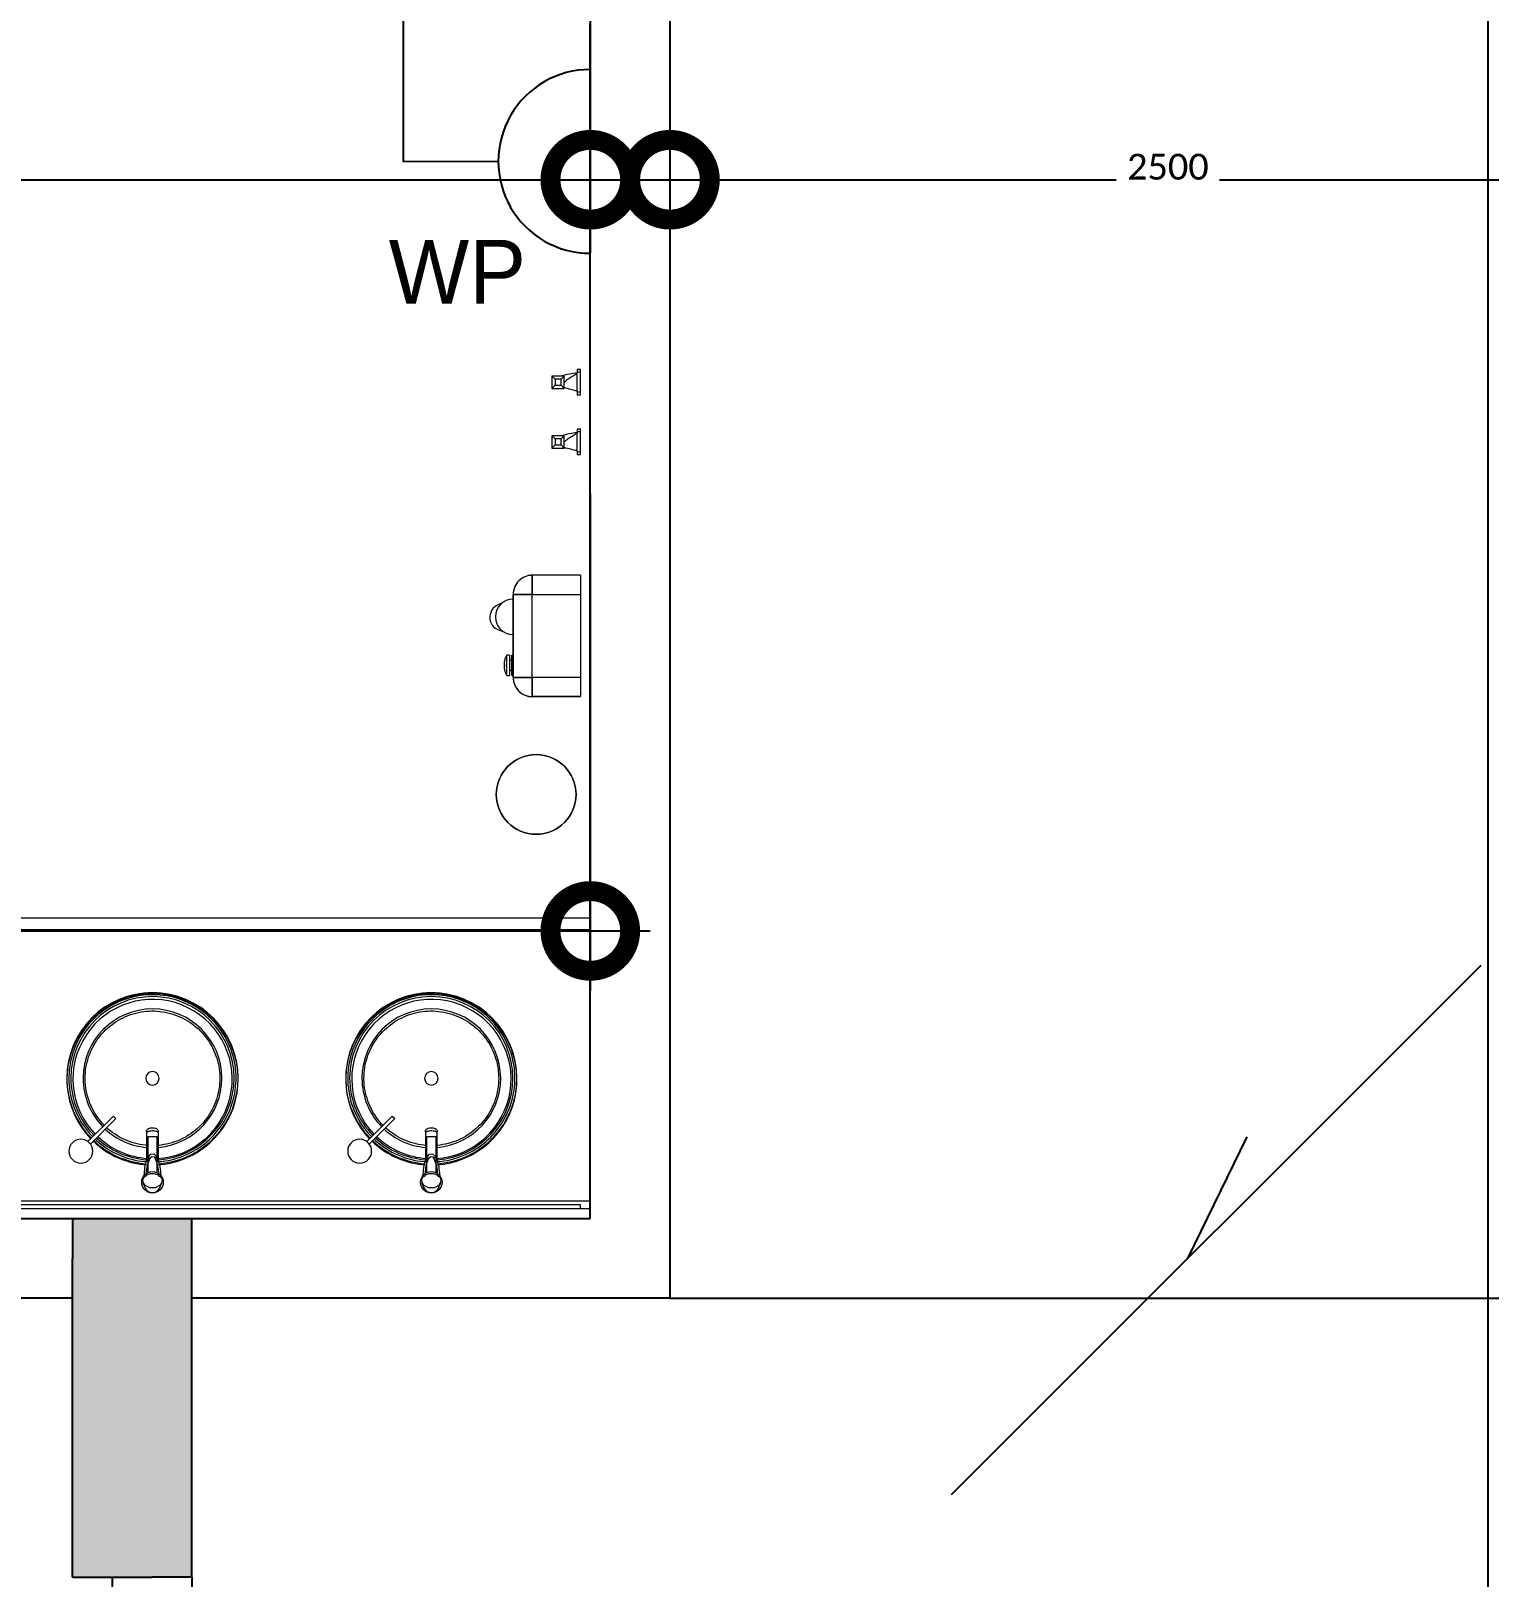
# Model space of a CAD drawing. Header units: metres. Extents: x 15.7 to 112.1, y 4.7 to 71.5.
# Drawn here: x 57.39 to 61.05, y 37.647 to 41.529 of the extents above; entities that cross this region are included whole.
import ezdxf

# ---------------------------------------------------------------- set-up
doc = ezdxf.new("R2010")
doc.units = ezdxf.units.M
doc.layers.get('0').update_dxf_attribs({"color": 3})
doc.layers.add('00', color=252, linetype='Continuous')
doc.layers.add('E-SOCKET', color=3, linetype='Continuous')
for name, color, linetype, lineweight in [('A-BERG', 1, 'Continuous', 9), ('A-DIM', 7, 'Continuous', 5), ('A-EQPM', 6, 'Continuous', 9), ('A-FIXT', 1, 'Continuous', 9), ('A-FURN', 1, 'Continuous', 9), ('M-EQPT', 1, 'Continuous', 9)]:
    doc.layers.add(name, color=color, linetype=linetype, lineweight=lineweight)
doc.styles.add('Calibri', font='calibri.ttf', dxfattribs={"height": 0.212639})
doc.dimstyles.new('ECG_Dimn-Detl-100', dxfattribs={"dimscale": 0.3048, "dimtxt": 0.25, "dimasz": 1.312336, "dimexe": 0.492126, "dimexo": 0.0625, "dimgap": 0, "dimtad": 1, "dimdec": 0, "dimlfac": 1000, "dimzin": 0, "dimdsep": 46, "dimtxsty": 'Calibri', "dimblk1": 'DOTSMALL', "dimblk2": 'DOTSMALL', "dimsah": 1, "dimcen": 0.09, "dimdle": 0.492126, "dimazin": 0, "dimtfac": 1, "dimtdec": 4, "dimtix": 1, "dimtmove": 0, "dimatfit": 3, "dimfxl": 0.492126, "dimfxlon": 1, "dimtvp": 1, "dimtolj": 1, "dimtzin": 0, "dimarcsym": 2})
doc.dimstyles.new('ECG_Dimn-Detl-100_1', dxfattribs={"dimscale": 0.3048, "dimtxt": 0.25, "dimasz": 1.312336, "dimexe": 0.492126, "dimexo": 0.0625, "dimgap": 0, "dimtad": 1, "dimdec": 0, "dimlfac": 1000, "dimzin": 0, "dimdsep": 46, "dimtxsty": 'Calibri', "dimblk1": 'DOTSMALL', "dimblk2": 'DOTSMALL', "dimsah": 1, "dimcen": 0.09, "dimdle": 0.492126, "dimazin": 0, "dimtfac": 1, "dimtdec": 4, "dimtix": 1, "dimtmove": 2, "dimatfit": 3, "dimfxl": 0.492126, "dimfxlon": 1, "dimtvp": 1, "dimtolj": 1, "dimtzin": 0, "dimarcsym": 2})

# ---------------------------------------------------------------- blocks, each defined once
blk = doc.blocks.new('ECG_Sink with Soap Dispenser - H- HAND RINSE SET-V53-GROUND FLOOR PLAN')
at = {"layer": 'A-FIXT'}
for p, q in [((0.1109, 0.3433), (0.1109, 0.3383)), ((0.1112, 0.3415), (0.1109, 0.3433)), ((0.1109, 0.3383), (0.1109, 0.2669)), ((0.1139, 0.3289), (0.1139, 0.2391)), ((0.1379, 0.3289), (0.1139, 0.3289)), ((0.1379, 0.2391), (0.1379, 0.3289)), ((0.1409, 0.3433), (0.1406, 0.3415)), ((0.1409, 0.3383), (0.1409, 0.3433)), ((0.1409, 0.2669), (0.1409, 0.3383)), ((0.1202, 0.2765), (0.1201, 0.2769)), ((0.1315, 0.2767), (0.1316, 0.2771)), ((0.1109, 0.233), (0.1108, 0.234)), ((0.1109, 0.2469), (0.1109, 0.2421)), ((0.1109, 0.2344), (0.1109, 0.2331)), ((0.1409, 0.2331), (0.1409, 0.2344)), ((0.141, 0.234), (0.141, 0.233)), ((0.1021, 0.2132), (0.1075, 0.2009)), ((0.1443, 0.2009), (0.1497, 0.2132))]:
    blk.add_line(p, q, dxfattribs=at)
at = {"layer": 'A-FIXT', "flags": 128}
for points in [[(0.3358, 0.4759), (0.3356, 0.4843), (0.3351, 0.4927), (0.3343, 0.501), (0.3331, 0.5093), (0.3316, 0.5176), (0.3298, 0.5258), (0.3276, 0.5339), (0.3251, 0.5419), (0.3223, 0.5498), (0.3192, 0.5576), (0.3158, 0.5653), (0.3121, 0.5728), (0.308, 0.5802), (0.3037, 0.5874), (0.2991, 0.5944), (0.2942, 0.6012), (0.2891, 0.6079), (0.2837, 0.6143), (0.278, 0.6205), (0.2721, 0.6264), (0.266, 0.6322), (0.2596, 0.6376), (0.253, 0.6429), (0.2463, 0.6478), (0.2393, 0.6525), (0.2321, 0.6569), (0.2248, 0.661), (0.2173, 0.6648), (0.2097, 0.6683), (0.202, 0.6715), (0.1941, 0.6744), (0.1861, 0.6769), (0.178, 0.6792), (0.1698, 0.6811), (0.1616, 0.6827), (0.1533, 0.684), (0.1449, 0.6849), (0.1366, 0.6855), (0.1282, 0.6857), (0.1198, 0.6857), (0.1114, 0.6853), (0.103, 0.6845), (0.0947, 0.6834), (0.0864, 0.682), (0.0782, 0.6803), (0.0701, 0.6782), (0.0621, 0.6758), (0.0541, 0.6731), (0.0463, 0.6701), (0.0386, 0.6667), (0.031, 0.6631), (0.0236, 0.6591), (0.0164, 0.6549), (0.0093, 0.6504), (0.0024, 0.6456), (-0.0043, 0.6405), (-0.0108, 0.6352), (-0.017, 0.6296), (-0.023, 0.6237), (-0.0288, 0.6177), (-0.0344, 0.6114), (-0.0397, 0.6048), (-0.0447, 0.5981), (-0.0494, 0.5912), (-0.0539, 0.5841), (-0.0581, 0.5768), (-0.062, 0.5694), (-0.0656, 0.5618), (-0.0689, 0.5541), (-0.0718, 0.5462), (-0.0745, 0.5382), (-0.0768, 0.5302), (-0.0788, 0.522), (-0.0805, 0.5138), (-0.0818, 0.5055), (-0.0829, 0.4972), (-0.0835, 0.4888), (-0.0839, 0.4804), (-0.0839, 0.4759)], [(-0.0431, 0.4759), (-0.043, 0.4827), (-0.0426, 0.4894), (-0.0419, 0.4961), (-0.041, 0.5028), (-0.0398, 0.5095), (-0.0383, 0.5161), (-0.0366, 0.5226), (-0.0346, 0.5291), (-0.0323, 0.5355), (-0.0298, 0.5417), (-0.027, 0.5479), (-0.024, 0.554), (-0.0208, 0.5599), (-0.0173, 0.5657), (-0.0136, 0.5714), (-0.0097, 0.5769), (-0.0055, 0.5822), (-0.0012, 0.5874), (0.0034, 0.5924), (0.0081, 0.5972), (0.0131, 0.6018), (0.0182, 0.6062), (0.0235, 0.6104), (0.029, 0.6144), (0.0346, 0.6182), (0.0403, 0.6217), (0.0462, 0.625), (0.0523, 0.6281), (0.0584, 0.6309), (0.0647, 0.6335), (0.071, 0.6358), (0.0774, 0.6379), (0.084, 0.6397), (0.0905, 0.6412), (0.0972, 0.6425), (0.1039, 0.6435), (0.1106, 0.6443), (0.1173, 0.6447), (0.1241, 0.645), (0.1308, 0.6449), (0.1376, 0.6446), (0.1443, 0.644), (0.151, 0.6431), (0.1577, 0.6419), (0.1643, 0.6405), (0.1709, 0.6389), (0.1774, 0.6369), (0.1838, 0.6348), (0.1901, 0.6323), (0.1963, 0.6296), (0.2024, 0.6267), (0.2083, 0.6235), (0.2142, 0.6201), (0.2199, 0.6165), (0.2254, 0.6126), (0.2308, 0.6085), (0.236, 0.6042), (0.2411, 0.5997), (0.2459, 0.595), (0.2506, 0.5901), (0.255, 0.585), (0.2593, 0.5798), (0.2634, 0.5743), (0.2672, 0.5688), (0.2708, 0.5631), (0.2741, 0.5572), (0.2773, 0.5512), (0.2802, 0.5451), (0.2828, 0.5389), (0.2852, 0.5325), (0.2873, 0.5261), (0.2892, 0.5196), (0.2908, 0.5131), (0.2922, 0.5064), (0.2933, 0.4998), (0.2941, 0.493), (0.2947, 0.4863), (0.2949, 0.4796), (0.295, 0.4759)], [(-0.0839, 0.4759), (-0.0838, 0.4675), (-0.0833, 0.4591), (-0.0824, 0.4508), (-0.0813, 0.4425), (-0.0798, 0.4342), (-0.0779, 0.426), (-0.0758, 0.4179), (-0.0733, 0.4099), (-0.0705, 0.402), (-0.0674, 0.3942), (-0.064, 0.3865), (-0.0602, 0.379), (-0.0562, 0.3716), (-0.0519, 0.3644), (-0.0473, 0.3574), (-0.0424, 0.3506), (-0.0373, 0.3439), (-0.0319, 0.3375), (-0.0262, 0.3313), (-0.0238, 0.3289)], [(0.0053, 0.3575), (0.0012, 0.3617), (-0.0032, 0.3668), (-0.0075, 0.372), (-0.0115, 0.3775), (-0.0154, 0.383), (-0.019, 0.3887), (-0.0223, 0.3946), (-0.0255, 0.4006), (-0.0283, 0.4067), (-0.031, 0.4129), (-0.0334, 0.4193), (-0.0355, 0.4257), (-0.0374, 0.4322), (-0.039, 0.4387), (-0.0404, 0.4454), (-0.0415, 0.452), (-0.0423, 0.4588), (-0.0428, 0.4655), (-0.0431, 0.4722), (-0.0431, 0.4759)], [(0.1409, 0.2666), (0.1488, 0.2673), (0.1571, 0.2684), (0.1654, 0.2698), (0.1736, 0.2715), (0.1817, 0.2736), (0.1898, 0.276), (0.1977, 0.2787), (0.2055, 0.2817), (0.2132, 0.2851), (0.2208, 0.2887), (0.2282, 0.2927), (0.2355, 0.2969), (0.2425, 0.3014), (0.2494, 0.3062), (0.2561, 0.3113), (0.2626, 0.3166), (0.2688, 0.3222), (0.2749, 0.3281), (0.2807, 0.3341), (0.2862, 0.3404), (0.2915, 0.347), (0.2965, 0.3537), (0.3013, 0.3606), (0.3057, 0.3677), (0.3099, 0.375), (0.3138, 0.3824), (0.3174, 0.39), (0.3207, 0.3977), (0.3236, 0.4056), (0.3263, 0.4136), (0.3286, 0.4216), (0.3306, 0.4298), (0.3323, 0.438), (0.3337, 0.4463), (0.3347, 0.4546), (0.3354, 0.463), (0.3357, 0.4714), (0.3358, 0.4759)], [(0.295, 0.4759), (0.2948, 0.4691), (0.2944, 0.4624), (0.2938, 0.4557), (0.2928, 0.449), (0.2916, 0.4423), (0.2901, 0.4357), (0.2884, 0.4292), (0.2864, 0.4227), (0.2841, 0.4163), (0.2816, 0.4101), (0.2789, 0.4039), (0.2759, 0.3978), (0.2726, 0.3919), (0.2692, 0.3861), (0.2654, 0.3804), (0.2615, 0.3749), (0.2574, 0.3696), (0.253, 0.3644), (0.2485, 0.3594), (0.2437, 0.3546), (0.2388, 0.35), (0.2336, 0.3456), (0.2283, 0.3414), (0.2229, 0.3374), (0.2173, 0.3336), (0.2115, 0.3301), (0.2056, 0.3268), (0.1996, 0.3237), (0.1934, 0.3209), (0.1872, 0.3183), (0.1808, 0.316), (0.1744, 0.3139), (0.1679, 0.3121), (0.1613, 0.3106), (0.1546, 0.3093), (0.148, 0.3083), (0.1412, 0.3075)], [(0.1111, 0.3075), (0.1075, 0.3078), (0.1008, 0.3087), (0.0941, 0.3099), (0.0875, 0.3113), (0.0809, 0.3129), (0.0745, 0.3149), (0.0681, 0.317), (0.0618, 0.3195), (0.0556, 0.3222), (0.0495, 0.3251), (0.0435, 0.3283), (0.0377, 0.3317), (0.032, 0.3353), (0.0264, 0.3392), (0.021, 0.3433), (0.0158, 0.3476), (0.0108, 0.3521)], [(0.1109, 0.3433), (0.1112, 0.3451), (0.1122, 0.3468), (0.1138, 0.3484), (0.1159, 0.3497), (0.1184, 0.3508), (0.1213, 0.3515), (0.1243, 0.3519), (0.1275, 0.3519), (0.1305, 0.3515), (0.1334, 0.3508), (0.1359, 0.3497), (0.138, 0.3484), (0.1396, 0.3468), (0.1406, 0.3451), (0.1409, 0.3433)], [(-0.0172, 0.3224), (-0.0142, 0.3196), (-0.0078, 0.3142), (-0.0012, 0.3089), (0.0056, 0.304), (0.0125, 0.2993), (0.0197, 0.2949), (0.027, 0.2908), (0.0345, 0.287), (0.0421, 0.2835), (0.0499, 0.2803), (0.0578, 0.2774), (0.0657, 0.2749), (0.0738, 0.2726), (0.082, 0.2707), (0.0902, 0.2691), (0.0985, 0.2678), (0.1069, 0.2669), (0.1109, 0.2666)], [(0.1147, 0.2788), (0.1128, 0.2743), (0.1111, 0.2698), (0.1095, 0.2652), (0.1082, 0.2606), (0.1071, 0.2559), (0.1063, 0.2512), (0.1056, 0.2465), (0.1051, 0.2417), (0.1049, 0.237), (0.1048, 0.234)], [(0.1108, 0.234), (0.111, 0.2385), (0.1113, 0.243), (0.1118, 0.2475), (0.1125, 0.252), (0.1134, 0.2564), (0.1145, 0.2608), (0.1158, 0.2651), (0.1173, 0.2695), (0.119, 0.2737), (0.1202, 0.2763)], [(0.1372, 0.2786), (0.1301, 0.2852), (0.1198, 0.2844), (0.1147, 0.2788)], [(0.1167, 0.2791), (0.116, 0.2792), (0.1155, 0.2792), (0.115, 0.2791), (0.1147, 0.2789), (0.1147, 0.2785)], [(0.1147, 0.2785), (0.1147, 0.2781), (0.115, 0.2777), (0.1155, 0.2772), (0.116, 0.2768), (0.1167, 0.2764), (0.1174, 0.2761), (0.1182, 0.2759), (0.1188, 0.2758), (0.1194, 0.2758), (0.1198, 0.276)], [(0.1202, 0.2763), (0.1243, 0.2797), (0.1301, 0.2785), (0.1316, 0.2764)], [(0.1316, 0.2764), (0.1334, 0.2722), (0.1351, 0.2679), (0.1365, 0.2636), (0.1377, 0.2592), (0.1388, 0.2548), (0.1396, 0.2504), (0.1403, 0.2459), (0.1407, 0.2414), (0.1409, 0.2369), (0.141, 0.234)], [(0.1372, 0.2784), (0.1371, 0.278), (0.1368, 0.2776), (0.1364, 0.2771), (0.1358, 0.2767), (0.1351, 0.2764), (0.1344, 0.2761), (0.1337, 0.2759), (0.133, 0.2759), (0.1324, 0.2759), (0.1319, 0.2761)], [(0.1351, 0.2791), (0.1358, 0.2792), (0.1364, 0.2791), (0.1368, 0.279), (0.1371, 0.2787), (0.1372, 0.2784)], [(0.147, 0.234), (0.1469, 0.2388), (0.1465, 0.2436), (0.146, 0.2483), (0.1452, 0.2531), (0.1443, 0.2577), (0.1431, 0.2624), (0.1417, 0.267), (0.1401, 0.2716), (0.1383, 0.2761), (0.1372, 0.2787)], [(0.1048, 0.234), (0.105, 0.2293), (0.105, 0.2282)], [(0.1413, 0.2329), (0.1314, 0.2363), (0.1205, 0.2363), (0.1105, 0.2329)], [(0.1468, 0.2282), (0.147, 0.233), (0.147, 0.234)], [(0.1066, 0.2302), (0.1024, 0.2249), (0.1009, 0.2188)], [(0.1009, 0.2188), (0.1057, 0.2082), (0.1182, 0.2016), (0.1336, 0.2016), (0.1461, 0.2082), (0.1509, 0.2188)], [(0.1509, 0.2188), (0.1494, 0.225), (0.1453, 0.2302)]]:
    blk.add_lwpolyline(points, dxfattribs=at)
at = {"layer": 'A-FIXT'}
blk.add_circle((0.1259, 0.2149), 0.027, dxfattribs=at)
for centre, radius, start, end in [((0.1259, 0.4759), 0.215, 360, 180), ((0.1259, 0.4732), 0.215, 273.1996, 223.8806), ((0.1259, 0.4759), 0.205, 360, 180), ((0.1261, 0.474), 0.2, 273.395, 223.7966), ((0.1259, 0.4759), 0.1741, 360, 180), ((0.1259, 0.4759), 0.1741, 0, 180), ((0.1259, 0.4759), 0.215, 180, 224.4833), ((0.1259, 0.4759), 0.205, 180, 224.4677), ((0.1259, 0.4759), 0.1741, 180, 224.3904), ((0.1259, 0.4759), 0.1741, 180, 224.3904), ((0.1259, 0.4758), 0.0168, 90, 270), ((0.1259, 0.4758), 0.0168, 270, 90), ((0.1259, 0.4759), 0.205, 274.193, 360), ((0.1259, 0.4759), 0.1741, 274.9944, 360), ((0.1259, 0.4759), 0.1741, 274.9944, 360), ((0.1259, 0.4759), 0.215, 274.3633, 360), ((0.1259, 0.4732), 0.215, 226.2792, 266.8004), ((0.1259, 0.4759), 0.215, 226.7205, 265.7381), ((0.1259, 0.4759), 0.205, 226.7936, 265.8367), ((0.1265, 0.4745), 0.2, 226.3752, 266.3808), ((0.1259, 0.4759), 0.1741, 227.0757, 265.0557), ((0.1259, 0.4759), 0.1741, 227.0757, 265.0557), ((0.1259, 0.2088), 0.02, 194.9661, 346.6223)]:
    blk.add_arc(centre, radius, start, end, dxfattribs=at)
for points, knots in [([(0.1409, 0.3383), (0.1409, 0.3387), (0.1407, 0.3394), (0.1397, 0.3405), (0.1381, 0.3415), (0.1353, 0.3427), (0.1307, 0.3436), (0.1246, 0.3439), (0.1189, 0.3433), (0.1153, 0.3422), (0.1133, 0.3413), (0.1124, 0.3407), (0.1117, 0.3401), (0.1111, 0.3393), (0.1109, 0.3386), (0.1109, 0.3383)], [0, 0, 0, 0, 0.066667, 0.133333, 0.2, 0.266667, 0.4, 0.533333, 0.65, 0.766667, 0.825, 0.854167, 0.883333, 0.941667, 1, 1, 1, 1]), ([(0.1105, 0.2329), (0.1104, 0.2327), (0.1103, 0.2322), (0.1102, 0.2318), (0.11, 0.2315), (0.1099, 0.2313), (0.1099, 0.2311), (0.1097, 0.2309), (0.1096, 0.2307), (0.1095, 0.2305), (0.1094, 0.2304), (0.1092, 0.2302), (0.1091, 0.23), (0.1089, 0.2299), (0.1087, 0.2298), (0.1085, 0.2296), (0.1083, 0.2296), (0.1081, 0.2295), (0.1079, 0.2295), (0.1076, 0.2295), (0.1072, 0.2296), (0.1069, 0.2298), (0.1067, 0.23), (0.1066, 0.2302)], [0, 0, 0, 0, 0.142857, 0.214286, 0.25, 0.285714, 0.321429, 0.357143, 0.392857, 0.428571, 0.464286, 0.5, 0.535714, 0.571429, 0.607143, 0.642857, 0.678571, 0.714286, 0.75, 0.785714, 0.857143, 0.928571, 1, 1, 1, 1]), ([(0.1453, 0.2302), (0.1452, 0.23), (0.1449, 0.2298), (0.1446, 0.2296), (0.1442, 0.2295), (0.1439, 0.2295), (0.1437, 0.2295), (0.1435, 0.2296), (0.1433, 0.2296), (0.1431, 0.2297), (0.1429, 0.2299), (0.1428, 0.23), (0.1426, 0.2302), (0.1424, 0.2304), (0.1423, 0.2305), (0.1422, 0.2307), (0.1421, 0.2309), (0.142, 0.2311), (0.1419, 0.2313), (0.1418, 0.2315), (0.1417, 0.2318), (0.1415, 0.2322), (0.1414, 0.2327), (0.1413, 0.2329)], [0, 0, 0, 0, 0.071429, 0.142857, 0.214286, 0.25, 0.285714, 0.321429, 0.357143, 0.392857, 0.419643, 0.446429, 0.5, 0.535714, 0.571429, 0.607143, 0.642857, 0.678571, 0.714286, 0.75, 0.785714, 0.857143, 1, 1, 1, 1])]:
    blk.add_open_spline(points, degree=3, knots=knots, dxfattribs=at)
blk = doc.blocks.new('Soap Dispenser1 - G-Soap Dispenser 2-2485012-GROUND FLOOR PLAN')
at = {"layer": 'A-FURN'}
for p, q in [((0.0277, 0.3784), (-0.0362, 0.3146)), ((-0.0298, 0.3082), (0.0341, 0.3721)), ((0.0277, 0.3784), (0.0341, 0.3721))]:
    blk.add_line(p, q, dxfattribs=at)
for start, end in [(360, 180), (180, 360)]:
    blk.add_arc((-0.054, 0.2904), 0.03, start, end, dxfattribs=at)
blk.add_open_spline([(-0.0344, 0.3131), (-0.0346, 0.3133), (-0.035, 0.3136), (-0.0355, 0.314), (-0.036, 0.3144), (-0.0362, 0.3145), (-0.0362, 0.3146)], degree=3, knots=[0.6666667, 0.6666667, 0.6666667, 0.6666667, 0.7222222, 0.7916667, 0.8611111, 1, 1, 1, 1], dxfattribs=at)
blk.add_open_spline([(-0.0298, 0.3082), (-0.0298, 0.3082), (-0.0299, 0.3082), (-0.03, 0.3084), (-0.0302, 0.3087), (-0.0305, 0.309), (-0.0308, 0.3095), (-0.0311, 0.3098), (-0.0312, 0.31)], degree=3, dxfattribs=at)
blk = doc.blocks.new('ECG_Sink with Soap Dispenser - H- HAND RINSE SET-V54-GROUND FLOOR PLAN')
at = {"layer": 'A-FIXT'}
for p, q in [((0.1109, 0.3433), (0.1109, 0.3383)), ((0.1112, 0.3415), (0.1109, 0.3433)), ((0.1109, 0.3383), (0.1109, 0.2669)), ((0.1139, 0.3289), (0.1139, 0.2391)), ((0.1379, 0.3289), (0.1139, 0.3289)), ((0.1379, 0.2391), (0.1379, 0.3289)), ((0.1409, 0.3433), (0.1406, 0.3415)), ((0.1409, 0.3383), (0.1409, 0.3433)), ((0.1409, 0.2669), (0.1409, 0.3383)), ((0.1202, 0.2765), (0.1201, 0.2769)), ((0.1315, 0.2767), (0.1316, 0.2771)), ((0.1109, 0.233), (0.1108, 0.234)), ((0.1109, 0.2469), (0.1109, 0.2421)), ((0.1109, 0.2344), (0.1109, 0.2331)), ((0.1409, 0.2331), (0.1409, 0.2344)), ((0.141, 0.234), (0.141, 0.233)), ((0.1021, 0.2132), (0.1075, 0.2009)), ((0.1443, 0.2009), (0.1497, 0.2132))]:
    blk.add_line(p, q, dxfattribs=at)
at = {"layer": 'A-FIXT', "flags": 128}
for points in [[(0.3358, 0.4759), (0.3356, 0.4843), (0.3351, 0.4927), (0.3343, 0.501), (0.3331, 0.5093), (0.3316, 0.5176), (0.3298, 0.5258), (0.3276, 0.5339), (0.3251, 0.5419), (0.3223, 0.5498), (0.3192, 0.5576), (0.3158, 0.5653), (0.3121, 0.5728), (0.308, 0.5802), (0.3037, 0.5874), (0.2991, 0.5944), (0.2942, 0.6012), (0.2891, 0.6079), (0.2837, 0.6143), (0.278, 0.6205), (0.2721, 0.6264), (0.266, 0.6322), (0.2596, 0.6376), (0.253, 0.6429), (0.2463, 0.6478), (0.2393, 0.6525), (0.2321, 0.6569), (0.2248, 0.661), (0.2173, 0.6648), (0.2097, 0.6683), (0.202, 0.6715), (0.1941, 0.6744), (0.1861, 0.6769), (0.178, 0.6792), (0.1698, 0.6811), (0.1616, 0.6827), (0.1533, 0.684), (0.1449, 0.6849), (0.1366, 0.6855), (0.1282, 0.6857), (0.1198, 0.6857), (0.1114, 0.6853), (0.103, 0.6845), (0.0947, 0.6834), (0.0864, 0.682), (0.0782, 0.6803), (0.0701, 0.6782), (0.0621, 0.6758), (0.0541, 0.6731), (0.0463, 0.6701), (0.0386, 0.6667), (0.031, 0.6631), (0.0236, 0.6591), (0.0164, 0.6549), (0.0093, 0.6504), (0.0024, 0.6456), (-0.0043, 0.6405), (-0.0108, 0.6352), (-0.017, 0.6296), (-0.023, 0.6237), (-0.0288, 0.6177), (-0.0344, 0.6114), (-0.0397, 0.6048), (-0.0447, 0.5981), (-0.0494, 0.5912), (-0.0539, 0.5841), (-0.0581, 0.5768), (-0.062, 0.5694), (-0.0656, 0.5618), (-0.0689, 0.5541), (-0.0718, 0.5462), (-0.0745, 0.5382), (-0.0768, 0.5302), (-0.0788, 0.522), (-0.0805, 0.5138), (-0.0818, 0.5055), (-0.0829, 0.4972), (-0.0835, 0.4888), (-0.0839, 0.4804), (-0.0839, 0.4759)], [(-0.0431, 0.4759), (-0.043, 0.4827), (-0.0426, 0.4894), (-0.0419, 0.4961), (-0.041, 0.5028), (-0.0398, 0.5095), (-0.0383, 0.5161), (-0.0366, 0.5226), (-0.0346, 0.5291), (-0.0323, 0.5355), (-0.0298, 0.5417), (-0.027, 0.5479), (-0.024, 0.554), (-0.0208, 0.5599), (-0.0173, 0.5657), (-0.0136, 0.5714), (-0.0097, 0.5769), (-0.0055, 0.5822), (-0.0012, 0.5874), (0.0034, 0.5924), (0.0081, 0.5972), (0.0131, 0.6018), (0.0182, 0.6062), (0.0235, 0.6104), (0.029, 0.6144), (0.0346, 0.6182), (0.0403, 0.6217), (0.0462, 0.625), (0.0523, 0.6281), (0.0584, 0.6309), (0.0647, 0.6335), (0.071, 0.6358), (0.0774, 0.6379), (0.084, 0.6397), (0.0905, 0.6412), (0.0972, 0.6425), (0.1039, 0.6435), (0.1106, 0.6443), (0.1173, 0.6447), (0.1241, 0.645), (0.1308, 0.6449), (0.1376, 0.6446), (0.1443, 0.644), (0.151, 0.6431), (0.1577, 0.6419), (0.1643, 0.6405), (0.1709, 0.6389), (0.1774, 0.6369), (0.1838, 0.6348), (0.1901, 0.6323), (0.1963, 0.6296), (0.2024, 0.6267), (0.2083, 0.6235), (0.2142, 0.6201), (0.2199, 0.6165), (0.2254, 0.6126), (0.2308, 0.6085), (0.236, 0.6042), (0.2411, 0.5997), (0.2459, 0.595), (0.2506, 0.5901), (0.255, 0.585), (0.2593, 0.5798), (0.2634, 0.5743), (0.2672, 0.5688), (0.2708, 0.5631), (0.2741, 0.5572), (0.2773, 0.5512), (0.2802, 0.5451), (0.2828, 0.5389), (0.2852, 0.5325), (0.2873, 0.5261), (0.2892, 0.5196), (0.2908, 0.5131), (0.2922, 0.5064), (0.2933, 0.4998), (0.2941, 0.493), (0.2947, 0.4863), (0.2949, 0.4796), (0.295, 0.4759)], [(-0.0839, 0.4759), (-0.0838, 0.4675), (-0.0833, 0.4591), (-0.0824, 0.4508), (-0.0813, 0.4425), (-0.0798, 0.4342), (-0.0779, 0.426), (-0.0758, 0.4179), (-0.0733, 0.4099), (-0.0705, 0.402), (-0.0674, 0.3942), (-0.064, 0.3865), (-0.0602, 0.379), (-0.0562, 0.3716), (-0.0519, 0.3644), (-0.0473, 0.3574), (-0.0424, 0.3506), (-0.0373, 0.3439), (-0.0319, 0.3375), (-0.0262, 0.3313), (-0.0238, 0.3289)], [(0.0053, 0.3575), (0.0012, 0.3617), (-0.0032, 0.3668), (-0.0075, 0.372), (-0.0115, 0.3775), (-0.0154, 0.383), (-0.019, 0.3887), (-0.0223, 0.3946), (-0.0255, 0.4006), (-0.0283, 0.4067), (-0.031, 0.4129), (-0.0334, 0.4193), (-0.0355, 0.4257), (-0.0374, 0.4322), (-0.039, 0.4387), (-0.0404, 0.4454), (-0.0415, 0.452), (-0.0423, 0.4588), (-0.0428, 0.4655), (-0.0431, 0.4722), (-0.0431, 0.4759)], [(0.1409, 0.2666), (0.1488, 0.2673), (0.1571, 0.2684), (0.1654, 0.2698), (0.1736, 0.2715), (0.1817, 0.2736), (0.1898, 0.276), (0.1977, 0.2787), (0.2055, 0.2817), (0.2132, 0.2851), (0.2208, 0.2887), (0.2282, 0.2927), (0.2355, 0.2969), (0.2425, 0.3014), (0.2494, 0.3062), (0.2561, 0.3113), (0.2626, 0.3166), (0.2688, 0.3222), (0.2749, 0.3281), (0.2807, 0.3341), (0.2862, 0.3404), (0.2915, 0.347), (0.2965, 0.3537), (0.3013, 0.3606), (0.3057, 0.3677), (0.3099, 0.375), (0.3138, 0.3824), (0.3174, 0.39), (0.3207, 0.3977), (0.3236, 0.4056), (0.3263, 0.4136), (0.3286, 0.4216), (0.3306, 0.4298), (0.3323, 0.438), (0.3337, 0.4463), (0.3347, 0.4546), (0.3354, 0.463), (0.3357, 0.4714), (0.3358, 0.4759)], [(0.295, 0.4759), (0.2948, 0.4691), (0.2944, 0.4624), (0.2938, 0.4557), (0.2928, 0.449), (0.2916, 0.4423), (0.2901, 0.4357), (0.2884, 0.4292), (0.2864, 0.4227), (0.2841, 0.4163), (0.2816, 0.4101), (0.2789, 0.4039), (0.2759, 0.3978), (0.2726, 0.3919), (0.2692, 0.3861), (0.2654, 0.3804), (0.2615, 0.3749), (0.2574, 0.3696), (0.253, 0.3644), (0.2485, 0.3594), (0.2437, 0.3546), (0.2388, 0.35), (0.2336, 0.3456), (0.2283, 0.3414), (0.2229, 0.3374), (0.2173, 0.3336), (0.2115, 0.3301), (0.2056, 0.3268), (0.1996, 0.3237), (0.1934, 0.3209), (0.1872, 0.3183), (0.1808, 0.316), (0.1744, 0.3139), (0.1679, 0.3121), (0.1613, 0.3106), (0.1546, 0.3093), (0.148, 0.3083), (0.1412, 0.3075)], [(0.1111, 0.3075), (0.1075, 0.3078), (0.1008, 0.3087), (0.0941, 0.3099), (0.0875, 0.3113), (0.0809, 0.3129), (0.0745, 0.3149), (0.0681, 0.317), (0.0618, 0.3195), (0.0556, 0.3222), (0.0495, 0.3251), (0.0435, 0.3283), (0.0377, 0.3317), (0.032, 0.3353), (0.0264, 0.3392), (0.021, 0.3433), (0.0158, 0.3476), (0.0113, 0.3516)], [(0.1109, 0.3433), (0.1112, 0.3451), (0.1122, 0.3468), (0.1138, 0.3484), (0.1159, 0.3497), (0.1184, 0.3508), (0.1213, 0.3515), (0.1243, 0.3519), (0.1275, 0.3519), (0.1305, 0.3515), (0.1334, 0.3508), (0.1359, 0.3497), (0.138, 0.3484), (0.1396, 0.3468), (0.1406, 0.3451), (0.1409, 0.3433)], [(-0.0179, 0.3231), (-0.0142, 0.3196), (-0.0078, 0.3142), (-0.0012, 0.3089), (0.0056, 0.304), (0.0125, 0.2993), (0.0197, 0.2949), (0.027, 0.2908), (0.0345, 0.287), (0.0421, 0.2835), (0.0499, 0.2803), (0.0578, 0.2774), (0.0657, 0.2749), (0.0738, 0.2726), (0.082, 0.2707), (0.0902, 0.2691), (0.0985, 0.2678), (0.1069, 0.2669), (0.1109, 0.2666)], [(0.1147, 0.2788), (0.1128, 0.2743), (0.1111, 0.2698), (0.1095, 0.2652), (0.1082, 0.2606), (0.1071, 0.2559), (0.1063, 0.2512), (0.1056, 0.2465), (0.1051, 0.2417), (0.1049, 0.237), (0.1048, 0.234)], [(0.1108, 0.234), (0.111, 0.2385), (0.1113, 0.243), (0.1118, 0.2475), (0.1125, 0.252), (0.1134, 0.2564), (0.1145, 0.2608), (0.1158, 0.2651), (0.1173, 0.2695), (0.119, 0.2737), (0.1202, 0.2763)], [(0.1372, 0.2786), (0.1301, 0.2852), (0.1198, 0.2844), (0.1147, 0.2788)], [(0.1167, 0.2791), (0.116, 0.2792), (0.1155, 0.2792), (0.115, 0.2791), (0.1147, 0.2789), (0.1147, 0.2785)], [(0.1147, 0.2785), (0.1147, 0.2781), (0.115, 0.2777), (0.1155, 0.2772), (0.116, 0.2768), (0.1167, 0.2764), (0.1174, 0.2761), (0.1182, 0.2759), (0.1188, 0.2758), (0.1194, 0.2758), (0.1198, 0.276)], [(0.1202, 0.2763), (0.1243, 0.2797), (0.1301, 0.2785), (0.1316, 0.2764)], [(0.1316, 0.2764), (0.1334, 0.2722), (0.1351, 0.2679), (0.1365, 0.2636), (0.1377, 0.2592), (0.1388, 0.2548), (0.1396, 0.2504), (0.1403, 0.2459), (0.1407, 0.2414), (0.1409, 0.2369), (0.141, 0.234)], [(0.1372, 0.2784), (0.1371, 0.278), (0.1368, 0.2776), (0.1364, 0.2771), (0.1358, 0.2767), (0.1351, 0.2764), (0.1344, 0.2761), (0.1337, 0.2759), (0.133, 0.2759), (0.1324, 0.2759), (0.1319, 0.2761)], [(0.1351, 0.2791), (0.1358, 0.2792), (0.1364, 0.2791), (0.1368, 0.279), (0.1371, 0.2787), (0.1372, 0.2784)], [(0.147, 0.234), (0.1469, 0.2388), (0.1465, 0.2436), (0.146, 0.2483), (0.1452, 0.2531), (0.1443, 0.2577), (0.1431, 0.2624), (0.1417, 0.267), (0.1401, 0.2716), (0.1383, 0.2761), (0.1372, 0.2787)], [(0.1048, 0.234), (0.105, 0.2293), (0.105, 0.2282)], [(0.1413, 0.2329), (0.1314, 0.2363), (0.1205, 0.2363), (0.1105, 0.2329)], [(0.1468, 0.2282), (0.147, 0.233), (0.147, 0.234)], [(0.1066, 0.2302), (0.1024, 0.2249), (0.1009, 0.2188)], [(0.1009, 0.2188), (0.1057, 0.2082), (0.1182, 0.2016), (0.1336, 0.2016), (0.1461, 0.2082), (0.1509, 0.2188)], [(0.1509, 0.2188), (0.1494, 0.225), (0.1453, 0.2302)]]:
    blk.add_lwpolyline(points, dxfattribs=at)
at = {"layer": 'A-FIXT'}
blk.add_circle((0.1259, 0.2149), 0.027, dxfattribs=at)
for centre, radius, start, end in [((0.1259, 0.4759), 0.215, 360, 180), ((0.1259, 0.4732), 0.215, 273.1996, 223.8806), ((0.1259, 0.4759), 0.205, 360, 180), ((0.1261, 0.474), 0.2, 273.395, 223.7966), ((0.1259, 0.4759), 0.1741, 360, 180), ((0.1259, 0.4759), 0.1741, 0, 180), ((0.1259, 0.4759), 0.215, 180, 224.4833), ((0.1259, 0.4759), 0.205, 180, 224.4677), ((0.1259, 0.4759), 0.1741, 180, 224.3904), ((0.1259, 0.4759), 0.1741, 180, 224.3904), ((0.1259, 0.4758), 0.0168, 90, 270), ((0.1259, 0.4758), 0.0168, 270, 90), ((0.1259, 0.4759), 0.205, 274.193, 360), ((0.1259, 0.4759), 0.1741, 274.9944, 360), ((0.1259, 0.4759), 0.1741, 274.9944, 360), ((0.1259, 0.4759), 0.215, 274.3633, 360), ((0.1259, 0.4732), 0.215, 226.2792, 266.8004), ((0.1259, 0.4759), 0.215, 226.7205, 265.7381), ((0.1259, 0.4759), 0.205, 226.7936, 265.8367), ((0.1265, 0.4745), 0.2, 226.3752, 266.3808), ((0.1259, 0.4759), 0.1741, 227.0757, 265.0557), ((0.1259, 0.4759), 0.1741, 227.0757, 265.0557), ((0.1259, 0.2088), 0.02, 194.9661, 346.6223)]:
    blk.add_arc(centre, radius, start, end, dxfattribs=at)
for points, knots in [([(0.1409, 0.3383), (0.1409, 0.3387), (0.1407, 0.3394), (0.1397, 0.3405), (0.1381, 0.3415), (0.1353, 0.3427), (0.1307, 0.3436), (0.1246, 0.3439), (0.1189, 0.3433), (0.1153, 0.3422), (0.1133, 0.3413), (0.1124, 0.3407), (0.1117, 0.3401), (0.1111, 0.3393), (0.1109, 0.3386), (0.1109, 0.3383)], [0, 0, 0, 0, 0.066667, 0.133333, 0.2, 0.266667, 0.4, 0.533333, 0.65, 0.766667, 0.825, 0.854167, 0.883333, 0.941667, 1, 1, 1, 1]), ([(0.1105, 0.2329), (0.1104, 0.2327), (0.1103, 0.2322), (0.1102, 0.2318), (0.11, 0.2315), (0.1099, 0.2313), (0.1099, 0.2311), (0.1097, 0.2309), (0.1096, 0.2307), (0.1095, 0.2305), (0.1094, 0.2304), (0.1092, 0.2302), (0.1091, 0.23), (0.1089, 0.2299), (0.1087, 0.2298), (0.1085, 0.2296), (0.1083, 0.2296), (0.1081, 0.2295), (0.1079, 0.2295), (0.1076, 0.2295), (0.1072, 0.2296), (0.1069, 0.2298), (0.1067, 0.23), (0.1066, 0.2302)], [0, 0, 0, 0, 0.142857, 0.214286, 0.25, 0.285714, 0.321429, 0.357143, 0.392857, 0.428571, 0.464286, 0.5, 0.535714, 0.571429, 0.607143, 0.642857, 0.678571, 0.714286, 0.75, 0.785714, 0.857143, 0.928571, 1, 1, 1, 1]), ([(0.1453, 0.2302), (0.1452, 0.23), (0.1449, 0.2298), (0.1446, 0.2296), (0.1442, 0.2295), (0.1439, 0.2295), (0.1437, 0.2295), (0.1435, 0.2296), (0.1433, 0.2296), (0.1431, 0.2297), (0.1429, 0.2299), (0.1428, 0.23), (0.1426, 0.2302), (0.1424, 0.2304), (0.1423, 0.2305), (0.1422, 0.2307), (0.1421, 0.2309), (0.142, 0.2311), (0.1419, 0.2313), (0.1418, 0.2315), (0.1417, 0.2318), (0.1415, 0.2322), (0.1414, 0.2327), (0.1413, 0.2329)], [0, 0, 0, 0, 0.071429, 0.142857, 0.214286, 0.25, 0.285714, 0.321429, 0.357143, 0.392857, 0.419643, 0.446429, 0.5, 0.535714, 0.571429, 0.607143, 0.642857, 0.678571, 0.714286, 0.75, 0.785714, 0.857143, 1, 1, 1, 1])]:
    blk.add_open_spline(points, degree=3, knots=knots, dxfattribs=at)
blk = doc.blocks.new('ECG_Counter Top-02 - 600mm x 2400mm Long-3251581-GROUND FLOOR PLAN')
at = {"layer": 'A-FURN'}
for p, q in [((2.484, 0.7416), (-1.116, 0.7416)), ((2.484, 0.7125), (-1.116, 0.7125)), ((2.484, 0.0315), (-1.116, 0.0315)), ((-1.116, 0.0125), (-1.091, 0.0125)), ((-1.116, 0.0125), (-1.091, 0.0125)), ((2.459, 0.0125), (2.484, 0.0125)), ((2.459, 0.0125), (2.484, 0.0125))]:
    blk.add_line(p, q, dxfattribs=at)
blk = doc.blocks.new('MIRROR - MIRROR - 3550 X 1200-3251110-GROUND FLOOR PLAN')
at = {"layer": 'A-BERG'}
for p, q in [((1.775, 0), (-1.775, 0)), ((-1.775, -0.01), (-1.775, 0)), ((1.775, -0.01), (1.775, 0)), ((-1.775, -0.01), (1.775, -0.01))]:
    blk.add_line(p, q, dxfattribs=at)
blk = doc.blocks.new('ECG_Hand-Dryer - Toilet and bath accessories-2694355-GROUND FLOOR PLAN')
at = {"layer": 'M-EQPT'}
for p, q in [((0.0273, 0.2792), (0.022, 0.2665)), ((0.0981, 0.2691), (0.0913, 0.2823)), ((-0.0916, 0.2448), (-0.0916, 0.1968)), ((-0.0916, 0.1968), (-0.0916, 0.2448)), ((-0.0916, 0.2448), (0.1173, 0.2448)), ((0.1173, 0.2448), (-0.0916, 0.2448)), ((-0.0861, 0.2607), (-0.0861, 0.2543)), ((-0.0861, 0.2607), (-0.0824, 0.2607)), ((-0.0353, 0.2543), (-0.0861, 0.2543)), ((-0.0861, 0.248), (-0.0861, 0.2448)), ((-0.0861, 0.248), (-0.0353, 0.248)), ((-0.0853, 0.248), (-0.0861, 0.248)), ((-0.0814, 0.2607), (-0.0686, 0.2607)), ((-0.0734, 0.2543), (-0.0734, 0.248)), ((-0.0673, 0.2607), (-0.0541, 0.2607)), ((-0.0541, 0.2607), (-0.0529, 0.2607)), ((-0.0523, 0.2607), (-0.04, 0.2607)), ((-0.048, 0.248), (-0.048, 0.2543)), ((-0.0398, 0.2607), (-0.0353, 0.2607)), ((-0.0353, 0.248), (-0.0362, 0.248)), ((-0.0353, 0.2543), (-0.0353, 0.2607)), ((-0.0353, 0.2448), (-0.0353, 0.248)), ((0.1173, 0.1968), (0.1173, 0.2448)), ((0.1173, 0.2448), (0.1173, 0.1968)), ((-0.1304, 0.1968), (-0.1395, 0.1968)), ((-0.1395, 0.1968), (-0.1395, 0.0762)), ((-0.1395, 0.1968), (-0.1188, 0.1968)), ((-0.1395, 0.0762), (-0.1395, 0.1968)), ((-0.1188, 0.1968), (-0.1304, 0.1968)), ((-0.1056, 0.1968), (-0.1188, 0.1968)), ((-0.1188, 0.1968), (-0.1056, 0.1968)), ((-0.0916, 0.1968), (-0.1056, 0.1968)), ((-0.1056, 0.1968), (-0.0916, 0.1968)), ((-0.0916, 0.1968), (0.1173, 0.1968)), ((-0.0916, 0.1968), (0.1173, 0.1968)), ((-0.0916, 0.0762), (-0.0916, 0.1968)), ((0.1314, 0.1968), (0.1173, 0.1968)), ((0.1173, 0.1968), (0.1314, 0.1968)), ((0.1173, 0.1968), (0.1173, 0.0762)), ((0.1446, 0.1968), (0.1314, 0.1968)), ((0.1314, 0.1968), (0.1446, 0.1968)), ((0.1562, 0.1968), (0.1446, 0.1968)), ((0.1446, 0.1968), (0.1653, 0.1968)), ((0.1653, 0.1968), (0.1562, 0.1968)), ((0.1653, 0.0762), (0.1653, 0.1968)), ((0.1653, 0.0762), (0.1653, 0.1968)), ((-0.0916, 0.0762), (-0.1395, 0.0762)), ((0.1173, 0.0762), (-0.0916, 0.0762)), ((0.1653, 0.0762), (0.1173, 0.0762))]:
    blk.add_line(p, q, dxfattribs=at)
at = {"layer": 'M-EQPT', "flags": 128}
for points in [[(-0.0861, 0.2607), (-0.0844, 0.2616), (-0.0827, 0.2625), (-0.0809, 0.2633), (-0.0791, 0.264), (-0.0773, 0.2646), (-0.0754, 0.2652), (-0.0736, 0.2657), (-0.0717, 0.2661), (-0.0698, 0.2664), (-0.0678, 0.2667), (-0.0659, 0.2669), (-0.064, 0.267), (-0.0621, 0.267)], [(-0.0621, 0.267), (-0.0621, 0.267), (-0.0621, 0.267), (-0.0621, 0.267), (-0.0621, 0.267), (-0.0621, 0.267), (-0.0621, 0.267), (-0.062, 0.267), (-0.062, 0.267), (-0.062, 0.267), (-0.062, 0.267), (-0.062, 0.267), (-0.0619, 0.267), (-0.0619, 0.267), (-0.0619, 0.267), (-0.0618, 0.267), (-0.0618, 0.267), (-0.0618, 0.267), (-0.0617, 0.267), (-0.0617, 0.267), (-0.0616, 0.267), (-0.0616, 0.267), (-0.0616, 0.267), (-0.0615, 0.267), (-0.0615, 0.267), (-0.0614, 0.267), (-0.0614, 0.267), (-0.0613, 0.267), (-0.0613, 0.267), (-0.0612, 0.267), (-0.0612, 0.267), (-0.0611, 0.267), (-0.0611, 0.267), (-0.061, 0.267), (-0.061, 0.267), (-0.0609, 0.267), (-0.0608, 0.267), (-0.0608, 0.267), (-0.0607, 0.267), (-0.0607, 0.267), (-0.0606, 0.267), (-0.0606, 0.267), (-0.0605, 0.267), (-0.0605, 0.267), (-0.0604, 0.267), (-0.0603, 0.267), (-0.0603, 0.267), (-0.0602, 0.267), (-0.0602, 0.267), (-0.0601, 0.267), (-0.0601, 0.267), (-0.06, 0.267), (-0.06, 0.267), (-0.0599, 0.267), (-0.0599, 0.267), (-0.0599, 0.267), (-0.0598, 0.267), (-0.0598, 0.267), (-0.0597, 0.267), (-0.0597, 0.267), (-0.0597, 0.267), (-0.0596, 0.267), (-0.0596, 0.267), (-0.0596, 0.267), (-0.0595, 0.267), (-0.0595, 0.267), (-0.0595, 0.267), (-0.0594, 0.267), (-0.0594, 0.267), (-0.0594, 0.267), (-0.0594, 0.267), (-0.0594, 0.267), (-0.0594, 0.267), (-0.0593, 0.267), (-0.0593, 0.267), (-0.0593, 0.267), (-0.0593, 0.267)], [(-0.0593, 0.267), (-0.0593, 0.267), (-0.0593, 0.267), (-0.0593, 0.267), (-0.0594, 0.267), (-0.0594, 0.267), (-0.0594, 0.267), (-0.0594, 0.267), (-0.0594, 0.267), (-0.0594, 0.267), (-0.0595, 0.267), (-0.0595, 0.267), (-0.0595, 0.267), (-0.0595, 0.267), (-0.0596, 0.267), (-0.0596, 0.267), (-0.0596, 0.267), (-0.0597, 0.267), (-0.0597, 0.267), (-0.0597, 0.267), (-0.0598, 0.267), (-0.0598, 0.267), (-0.0599, 0.267), (-0.0599, 0.267), (-0.06, 0.267), (-0.06, 0.267), (-0.0601, 0.267), (-0.0601, 0.267), (-0.0602, 0.267), (-0.0602, 0.267), (-0.0603, 0.267), (-0.0603, 0.267), (-0.0604, 0.267), (-0.0604, 0.267), (-0.0605, 0.267), (-0.0605, 0.267), (-0.0606, 0.267), (-0.0606, 0.267), (-0.0607, 0.267), (-0.0608, 0.267), (-0.0608, 0.267), (-0.0609, 0.267), (-0.0609, 0.267), (-0.061, 0.267), (-0.061, 0.267), (-0.0611, 0.267), (-0.0611, 0.267), (-0.0612, 0.267), (-0.0612, 0.267), (-0.0613, 0.267), (-0.0613, 0.267), (-0.0614, 0.267), (-0.0614, 0.267), (-0.0615, 0.267), (-0.0615, 0.267), (-0.0616, 0.267), (-0.0616, 0.267), (-0.0617, 0.267), (-0.0617, 0.267), (-0.0617, 0.267), (-0.0618, 0.267), (-0.0618, 0.267), (-0.0618, 0.267), (-0.0619, 0.267), (-0.0619, 0.267), (-0.0619, 0.267), (-0.062, 0.267), (-0.062, 0.267), (-0.062, 0.267), (-0.062, 0.267), (-0.062, 0.267), (-0.0621, 0.267), (-0.0621, 0.267), (-0.0621, 0.267), (-0.0621, 0.267), (-0.0621, 0.267), (-0.0621, 0.267)], [(-0.0593, 0.267), (-0.0574, 0.267), (-0.0555, 0.2669), (-0.0535, 0.2667), (-0.0516, 0.2664), (-0.0497, 0.2661), (-0.0478, 0.2657), (-0.0459, 0.2652), (-0.0441, 0.2646), (-0.0423, 0.2639), (-0.0405, 0.2632), (-0.0387, 0.2624), (-0.037, 0.2616), (-0.0353, 0.2607)]]:
    blk.add_lwpolyline(points, dxfattribs=at)
at = {"layer": 'M-EQPT'}
for centre, radius, start, end in [((0.0608, 0.2448), 0.0445, 0, 180), ((0.0608, 0.2448), 0.0445, 360, 180), ((0.0598, 0.2697), 0.0339, 21.9539, 172.0657), ((-0.0916, 0.1968), 0.048, 90, 180), ((-0.0916, 0.1968), 0.048, 114.9713, 155.0287), ((-0.0916, 0.1968), 0.048, 90, 110.0287), ((0.1173, 0.1968), 0.048, 0, 90), ((0.1173, 0.1968), 0.048, 69.9713, 90), ((0.1173, 0.1968), 0.048, 24.9713, 65.0287), ((-0.0916, 0.1968), 0.048, 159.9713, 180), ((0.1173, 0.1968), 0.048, 360, 20.0287)]:
    blk.add_arc(centre, radius, start, end, dxfattribs=at)
blk = doc.blocks.new('Bath_Accessory- CLOTH_HOOK - Brilliance Polished Nickel-2666588-GROUND FLOOR PLAN')
at = {"layer": 'A-BERG'}
for p, q in [((58.7689, 40.5291), (58.761, 40.5291)), ((58.761, 40.5291), (58.761, 40.5205)), ((58.7689, 40.4656), (58.7689, 40.5291)), ((58.6975, 40.5128), (58.7053, 40.505)), ((58.7225, 40.5128), (58.6975, 40.5128)), ((58.6975, 40.5128), (58.6975, 40.4818)), ((58.6975, 40.4818), (58.7053, 40.4897)), ((58.7206, 40.505), (58.7053, 40.505)), ((58.7053, 40.505), (58.7053, 40.4897)), ((58.7053, 40.4897), (58.7206, 40.4897)), ((58.7206, 40.505), (58.7284, 40.5128)), ((58.7206, 40.4897), (58.7206, 40.505)), ((58.7284, 40.4818), (58.7206, 40.4897)), ((58.7284, 40.5128), (58.7225, 40.5128)), ((58.7284, 40.4829), (58.7284, 40.5128)), ((58.7689, 40.5227), (58.761, 40.5227)), ((58.761, 40.4742), (58.761, 40.5205)), ((58.6975, 40.4818), (58.7284, 40.4818)), ((58.7284, 40.4818), (58.7284, 40.4829)), ((58.761, 40.4742), (58.761, 40.4656)), ((58.7689, 40.4719), (58.761, 40.4719)), ((58.761, 40.4656), (58.7689, 40.4656))]:
    blk.add_line(p, q, dxfattribs=at)
for centre, radius, start, end in [((58.7833, 40.3085), 0.2132, 96.0045, 106.5632), ((58.662, 40.1697), 0.3202, 71.9839, 78.0161)]:
    blk.add_arc(centre, radius, start, end, dxfattribs=at)
blk.add_open_spline([(58.761, 40.5205), (58.7601, 40.5195), (58.7579, 40.5174), (58.7535, 40.5143), (58.7483, 40.5113), (58.7414, 40.5072), (58.7335, 40.5021), (58.7295, 40.498), (58.7284, 40.496)], degree=3, knots=[0, 0, 0, 0, 0.125, 0.25, 0.375, 0.5, 0.75, 1, 1, 1, 1], dxfattribs=at)
blk = doc.blocks.new('ECG_Trash Pin - Toilet and bath accessories-2726039-GROUND FLOOR PLAN')
at = {"layer": 'A-EQPM'}
blk.add_circle((0, 0), 0.1, dxfattribs=at)
for start, end in [(360, 180), (180, 360)]:
    blk.add_arc((0, 0), 0.1, start, end, dxfattribs=at)
blk = doc.blocks.new('_DotSmall')
at = {"color": 0, "linetype": 'ByBlock', "const_width": 0.5}
blk.add_lwpolyline([(-0.0625, 0, 1), (0.0625, 0, 1)], format="xyb", close=True, dxfattribs=at)

msp = doc.modelspace()

# ---------------------------------------------------------------- hatches: boundary and pattern name
h = msp.add_hatch()
h.set_pattern_fill('ANSI31', color=3, scale=0.04614, angle=110)
h.set_pattern_definition([(155, (58.79357, 41.20031), (-0.06191, -0.13277), [])])
edge = h.paths.add_edge_path()
edge.add_arc((58.7936, 41.2017), 0.2307, 165.488, 270)
edge.add_line((58.7936, 40.971), (58.7936, 40.9696))
edge.add_arc((58.7932, 41.2003), 0.2307, 165.1338, 270.0898, ccw=False)
at = {"layer": '00'}
for points in [[(57.7939, 37.6473), (57.7939, 38.5473), (57.4939, 38.5473), (57.4939, 38.4473), (57.6939, 38.4473), (57.6939, 37.6473)], [(57.4939, 37.6473), (57.6939, 37.6473), (57.6939, 38.4473), (57.4939, 38.4473), (57.4939, 38.1284)]]:
    msp.add_hatch(color=256, dxfattribs=at).paths.add_polyline_path(points, flags=0)

# ---------------------------------------------------------------- linework, layer by layer
at = {"color": 3}
msp.add_lwpolyline([(61.0471, 48.0192), (61.0471, 34.9223, -0.413054), (60.9475, 34.8223), (58.0269, 34.8108)], format="xyb", dxfattribs=at)
msp.add_lwpolyline([(58.3248, 41.2005), (58.3248, 44.1704)])
at = {"layer": '00'}
for p, q in [((58.9939, 42.1073), (58.9939, 38.3473)), ((58.7939, 38.5473), (58.7939, 41.5473)), ((61.0293, 39.1827), (59.7, 37.8534)), ((60.2939, 38.4473), (60.443, 38.7529)), ((55.1939, 38.5473), (57.4939, 38.5473)), ((57.4939, 38.5473), (57.4939, 38.4473)), ((57.4939, 38.5473), (57.7939, 38.5473)), ((57.7939, 38.5473), (58.7939, 38.5473)), ((57.7939, 38.3473), (57.7939, 38.5473)), ((57.7939, 37.6473), (57.7939, 38.5473)), ((57.4939, 38.3473), (57.4939, 38.4473)), ((57.4939, 38.3473), (54.2939, 38.3473)), ((57.4939, 37.6473), (57.4939, 38.3473)), ((58.9939, 38.3473), (57.7939, 38.3473)), ((58.9939, 38.3473), (61.4939, 38.3473)), ((57.4939, 37.6473), (57.5939, 37.6473)), ((57.5939, 37.6473), (57.5939, 33.0473)), ((57.5939, 37.6473), (57.6939, 37.6473)), ((57.7939, 37.6473), (57.6939, 37.6473)), ((57.7939, 37.6473), (57.7939, 33.0473))]:
    msp.add_line(p, q, dxfattribs=at)
at = {"layer": 'E-SOCKET', "color": 3}
for points in [[(58.7939, 41.4324), (58.7939, 40.971)], [(58.5629, 41.2017), (58.3248, 41.2005)]]:
    msp.add_lwpolyline(points, dxfattribs=at)
msp.add_arc((58.7936, 41.2017), 0.2307, 89.9102, 270.0898, dxfattribs=at)

# ---------------------------------------------------------------- block references
at = {"layer": '00'}
for name, p in [('Bath_Accessory- CLOTH_HOOK - Brilliance Polished Nickel-2666588-GROUND FLOOR PLAN', (0, 0.15)), ('Bath_Accessory- CLOTH_HOOK - Brilliance Polished Nickel-2666588-GROUND FLOOR PLAN', (0, 0)), ('ECG_Trash Pin - Toilet and bath accessories-2726039-GROUND FLOOR PLAN', (58.658, 39.6123)), ('ECG_Counter Top-02 - 600mm x 2400mm Long-3251581-GROUND FLOOR PLAN', (56.3099, 38.5598)), ('ECG_Sink with Soap Dispenser - H- HAND RINSE SET-V53-GROUND FLOOR PLAN', (57.5689, 38.4237)), ('ECG_Sink with Soap Dispenser - H- HAND RINSE SET-V54-GROUND FLOOR PLAN', (58.2689, 38.4237)), ('Soap Dispenser1 - G-Soap Dispenser 2-2485012-GROUND FLOOR PLAN', (57.5689, 38.4262)), ('Soap Dispenser1 - G-Soap Dispenser 2-2485012-GROUND FLOOR PLAN', (58.2689, 38.4262)), ('MIRROR - MIRROR - 3550 X 1200-3251110-GROUND FLOOR PLAN', (56.9939, 38.5823))]:
    msp.add_blockref(name, p, dxfattribs=at)
at = {"layer": '00', "rotation": 89.99999999999984}
msp.add_blockref('ECG_Hand-Dryer - Toilet and bath accessories-2694355-GROUND FLOOR PLAN', (58.8451, 39.9973), dxfattribs=at)

# ---------------------------------------------------------------- texts
at = {"insert": (58.2879, 41.0047), "char_height": 0.16, "attachment_point": 1}
msp.add_mtext_dynamic_manual_height_columns('WP', width=0.250038, gutter_width=0.8, heights=[0], dxfattribs=at)

# ---------------------------------------------------------------- dimensions: what is measured, and where the dimension line sits
at = {"layer": 'A-DIM'}
for base, p1, p2, override in [((58.7939, 41.1556), (50.7939, 41.3056), (58.7939, 41.3056), {"dimpost": '<>', "dimfxl": 8}), ((61.4939, 41.1556), (58.9939, 41.3056), (61.4939, 41.3056), {"dimpost": '<>', "dimfxl": 2.5})]:
    msp.add_linear_dim(base=base, p1=p1, p2=p2, dimstyle='ECG_Dimn-Detl-100', override=override, dxfattribs=at).render()
msp.add_linear_dim(base=(58.7939, 39.2696), p1=(55.1939, 39.4196), p2=(58.7939, 39.4196), location=(57.0221, 39.4225), dimstyle='ECG_Dimn-Detl-100_1', override={"dimpost": '<>', "dimfxl": 3.6}, dxfattribs=at).render()

doc.saveas('drawing.dxf')
